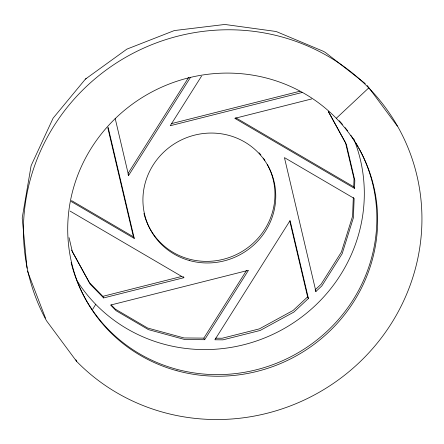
<?xml version="1.0" encoding="UTF-8"?>
<svg xmlns="http://www.w3.org/2000/svg" width="444" height="444" viewBox="0 0 444 444"><rect width="100%" height="100%" fill="white"/><g stroke="black" fill="none" stroke-linecap="round" stroke-linejoin="round"><path stroke-width="0.67" d="M353.313 197.491L352.597 216.161L341.358 252.12L321.062 284.288L315.107 289.865M311.699 98.94L234.798 118.332L354.523 188.4L353.718 186.802L354.023 178.854L345.532 142.746L328.371 111.494M354.523 188.4L354.823 180.453L346.337 144.344L328.51 111.888M128.161 173.288L188.656 77.406M128.061 174.409L128.594 175.474L190.559 77.256M201.521 76.157L170.241 125.735L302.064 92.491M111.178 304.878L115.323 309.124L147.624 328.027L184.071 337.962L203.852 338.112L246.542 270.452M204.656 339.71L248.446 270.296L110.595 305.061L116.123 310.722L148.424 329.626L184.876 339.56L204.656 339.71L203.852 338.112M365.29 83.611L325.48 52.52L323.365 51.304L276.745 31.746L274.836 31.319L224.836 24.464L174.342 30.558L126.884 49.129L85.437 79.082L53.086 118.198L31.94 163.875L31.086 165.817L22.2 218.037L27.029 268.22M336.286 118.304L368.742 87.918M289.766 220.973L307.614 296.881L293.101 310.461L259.379 328.871L222.189 338.245L215.423 338.195M308.414 298.479L293.906 312.06L260.178 330.469L222.993 339.843L214.874 339.782L290.093 220.557L308.414 298.479L307.614 296.881M315.912 291.464L321.867 285.886L342.158 253.718L353.402 217.76L354.14 198.401L284.438 157.609L315.912 291.464L315.373 290.398M85.437 79.082L86.13 78.582M171.445 123.626L299.928 91.225M71.551 250.089L89.377 282.545L102.842 296.337L181.751 276.434M69.053 237.645L72.35 251.687L90.176 284.143L103.641 297.935L183.888 277.7L183.355 276.634M235.786 117.782L353.718 186.802M71.49 200.566L133.444 236.824L134.249 238.422L71.101 201.465M70.119 211.116L183.888 277.7M367.255 85.537L397.313 126.079M76.629 361.399L46.526 320.796A200.694 193.395 -26.6 0 1 212.743 30.392A200.694 193.395 -26.6 0 1 407.248 292.718A200.694 193.395 -26.6 0 1 76.629 361.399A176.734 45.144 -44.3 0 1 75.918 359.795M102.842 296.337L103.641 297.935M27.411 271.007L45.482 318.093M115.168 118.376L128.594 175.474M108.142 127.384L134.249 238.422M107.814 127.8L133.444 236.824M267.26 164.369A66.9 64.463 -26.6 0 1 231.973 256.493A66.9 64.463 -26.6 0 1 143.945 213.398M259.068 152.803A66.9 64.463 -26.6 0 1 260.828 154.856M263.309 158.092A66.9 64.463 -26.6 0 1 264.84 160.334M358.896 148.285A156.099 150.422 -26.6 0 1 276.462 363.281A156.099 150.422 -26.6 0 1 71.118 262.493M339.255 120.718A156.099 150.422 -26.6 0 1 342.446 124.364M345.093 127.583A156.099 150.422 -26.6 0 1 347.646 130.88M350.91 135.387A156.099 150.422 -26.6 0 1 353.985 140.004M355.811 142.935A156.099 150.422 -26.6 0 1 358.236 147.086M353.746 138.828A156.099 150.422 -26.6 0 1 278.266 331.718A156.099 150.422 -26.6 0 1 77.245 281.074M92.813 309.074A94.222 24.065 -44.3 0 1 95.743 304.368M177.012 370.762A156.099 150.422 -26.6 0 0 373.776 186.558A156.099 150.422 -26.6 0 0 117.272 116.655A156.099 150.422 -26.6 0 0 177.012 370.762M189.771 260.634A66.9 64.463 -26.6 0 0 274.098 181.685A66.9 64.463 -26.6 0 0 164.163 151.731A66.9 64.463 -26.6 0 0 189.771 260.634"/></g></svg>
